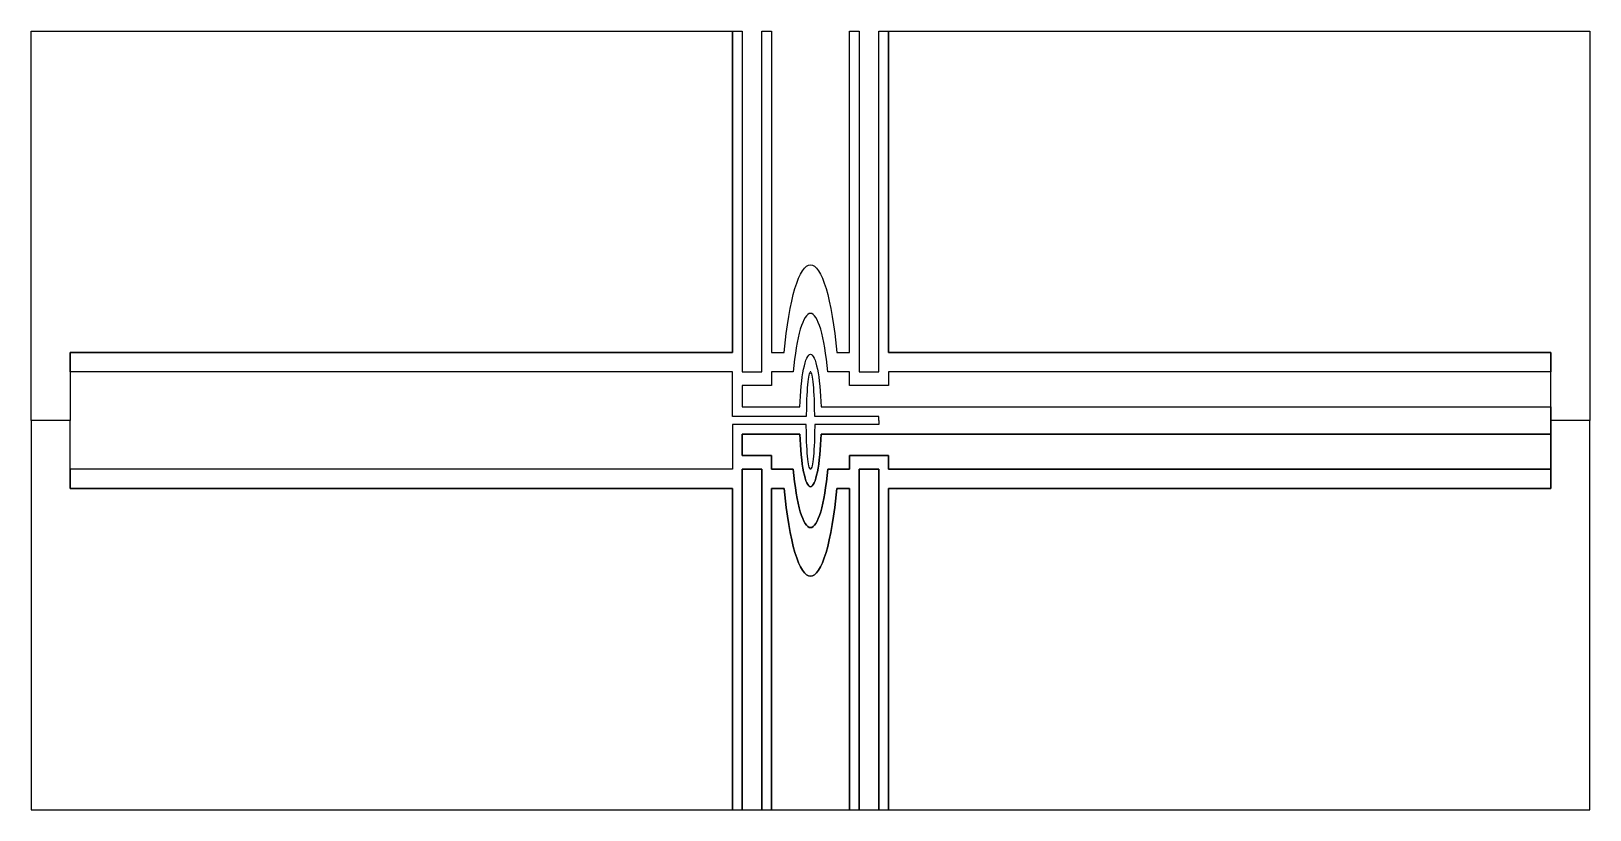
# Model space of a CAD drawing. Extents: x -20 to 20, y -10 to 10.
import ezdxf

# ---------------------------------------------------------------- set-up
doc = ezdxf.new("R2010")
doc.units = 0
doc.header["$MEASUREMENT"] = 0
doc.layers.add('ELECTRODES', color=1, linetype='CONTINUOUS')

msp = doc.modelspace()

# ---------------------------------------------------------------- linework, layer by layer
at = {"layer": 'ELECTRODES'}
for points in [[(1.75, 0), (1.75, 0.1), (0.11, 0.1), (0.106, 0.329), (0.099, 0.547), (0.094, 0.649), (0.088, 0.746), (0.082, 0.836), (0.075, 0.919), (0.067, 0.993), (0.058, 1.06), (0.049, 1.117), (0.04, 1.164), (0.03, 1.202), (0.02, 1.228), (0.01, 1.245), (0.005, 1.249), (0, 1.25), (-0.005, 1.249), (-0.01, 1.245), (-0.02, 1.228), (-0.03, 1.202), (-0.04, 1.164), (-0.049, 1.117), (-0.058, 1.06), (-0.067, 0.993), (-0.075, 0.919), (-0.082, 0.836), (-0.088, 0.746), (-0.094, 0.649), (-0.099, 0.547), (-0.106, 0.329), (-0.11, 0.1), (-2, 0.1), (-2, 1.25), (-19, 1.25), (-19, 1.75), (-2, 1.75), (-2, 10), (-1.75, 10), (-1.75, 1.25), (-1.25, 1.25), (-1.25, 10), (-1, 10), (-1, 1.75), (-0.674, 1.75), (-0.622, 2.234), (-0.591, 2.46), (-0.558, 2.674), (-0.521, 2.876), (-0.482, 3.063), (-0.441, 3.235), (-0.398, 3.391), (-0.352, 3.531), (-0.305, 3.654), (-0.257, 3.758), (-0.207, 3.845), (-0.156, 3.912), (-0.104, 3.961), (-0.052, 3.99), (0, 4), (0.052, 3.99), (0.104, 3.961), (0.156, 3.912), (0.207, 3.845), (0.257, 3.758), (0.305, 3.654), (0.352, 3.531), (0.398, 3.391), (0.441, 3.235), (0.482, 3.063), (0.521, 2.876), (0.558, 2.674), (0.591, 2.46), (0.622, 2.234), (0.674, 1.75), (1, 1.75), (1, 10), (1.25, 10), (1.25, 1.25), (1.75, 1.25), (1.75, 10), (2, 10), (2, 1.75), (19, 1.75), (19, 1.25), (2, 1.25), (2, 0.9), (1, 0.9), (1, 1.25), (0.445, 1.25), (0.41, 1.574), (0.389, 1.725), (0.367, 1.868), (0.343, 2.002), (0.317, 2.126), (0.29, 2.241), (0.261, 2.345), (0.231, 2.438), (0.2, 2.52), (0.168, 2.589), (0.136, 2.647), (0.102, 2.692), (0.068, 2.724), (0.034, 2.744), (0, 2.75), (-0.034, 2.744), (-0.068, 2.724), (-0.102, 2.692), (-0.136, 2.647), (-0.168, 2.589), (-0.2, 2.52), (-0.231, 2.438), (-0.261, 2.345), (-0.29, 2.241), (-0.317, 2.126), (-0.343, 2.002), (-0.367, 1.868), (-0.389, 1.725), (-0.41, 1.574), (-0.445, 1.25), (-1, 1.25), (-1, 0.9), (-1.75, 0.9), (-1.75, 0.35), (-0.274, 0.35), (-0.26, 0.627), (-0.239, 0.886), (-0.226, 1.006), (-0.211, 1.119), (-0.194, 1.224), (-0.176, 1.32), (-0.157, 1.406), (-0.137, 1.483), (-0.116, 1.548), (-0.094, 1.602), (-0.071, 1.645), (-0.047, 1.675), (-0.024, 1.694), (0, 1.7), (0.024, 1.694), (0.047, 1.675), (0.071, 1.645), (0.094, 1.602), (0.116, 1.548), (0.137, 1.483), (0.157, 1.406), (0.176, 1.32), (0.194, 1.224), (0.211, 1.119), (0.226, 1.006), (0.239, 0.886), (0.26, 0.627), (0.274, 0.35), (19, 0.35), (19, 0)], [(1.75, 0), (1.75, -0.1), (0.11, -0.1), (0.106, -0.329), (0.099, -0.547), (0.094, -0.649), (0.088, -0.746), (0.082, -0.836), (0.075, -0.919), (0.067, -0.993), (0.058, -1.06), (0.049, -1.117), (0.04, -1.164), (0.03, -1.201), (0.02, -1.228), (0.01, -1.245), (0.005, -1.249), (0, -1.25), (-0.005, -1.249), (-0.01, -1.245), (-0.02, -1.228), (-0.03, -1.201), (-0.04, -1.164), (-0.049, -1.117), (-0.058, -1.06), (-0.067, -0.993), (-0.075, -0.919), (-0.082, -0.836), (-0.088, -0.746), (-0.094, -0.649), (-0.099, -0.547), (-0.106, -0.329), (-0.11, -0.1), (-2, -0.1), (-2, -1.25), (-19, -1.25), (-19, -1.75), (-2, -1.75), (-2, -10), (-1.75, -10), (-1.75, -1.25), (-1.25, -1.25), (-1.25, -10), (-1, -10), (-1, -1.75), (-0.674, -1.75), (-0.622, -2.234), (-0.591, -2.46), (-0.558, -2.674), (-0.521, -2.876), (-0.482, -3.063), (-0.441, -3.235), (-0.398, -3.391), (-0.352, -3.531), (-0.305, -3.654), (-0.257, -3.758), (-0.207, -3.845), (-0.156, -3.912), (-0.104, -3.961), (-0.052, -3.99), (0, -4), (0.052, -3.99), (0.104, -3.961), (0.156, -3.912), (0.207, -3.845), (0.257, -3.758), (0.305, -3.654), (0.352, -3.531), (0.398, -3.391), (0.441, -3.235), (0.482, -3.063), (0.521, -2.876), (0.558, -2.674), (0.591, -2.46), (0.622, -2.234), (0.674, -1.75), (1, -1.75), (1, -10), (1.25, -10), (1.25, -1.25), (1.75, -1.25), (1.75, -10), (2, -10), (2, -1.75), (19, -1.75), (19, -1.25), (2, -1.25), (2, -0.9), (1, -0.9), (1, -1.25), (0.445, -1.25), (0.41, -1.574), (0.389, -1.725), (0.367, -1.868), (0.343, -2.002), (0.317, -2.126), (0.29, -2.241), (0.261, -2.345), (0.231, -2.438), (0.2, -2.52), (0.168, -2.589), (0.136, -2.647), (0.102, -2.692), (0.068, -2.724), (0.034, -2.744), (0, -2.75), (-0.034, -2.744), (-0.068, -2.724), (-0.102, -2.692), (-0.136, -2.647), (-0.168, -2.589), (-0.2, -2.52), (-0.231, -2.438), (-0.261, -2.345), (-0.29, -2.241), (-0.317, -2.126), (-0.343, -2.002), (-0.367, -1.868), (-0.389, -1.725), (-0.41, -1.574), (-0.445, -1.25), (-1, -1.25), (-1, -0.9), (-1.75, -0.9), (-1.75, -0.35), (-0.274, -0.35), (-0.26, -0.627), (-0.239, -0.886), (-0.226, -1.006), (-0.211, -1.119), (-0.194, -1.224), (-0.176, -1.32), (-0.157, -1.406), (-0.137, -1.483), (-0.116, -1.548), (-0.094, -1.602), (-0.071, -1.645), (-0.047, -1.675), (-0.024, -1.694), (0, -1.7), (0.024, -1.694), (0.047, -1.675), (0.071, -1.645), (0.094, -1.602), (0.116, -1.548), (0.137, -1.483), (0.157, -1.406), (0.176, -1.32), (0.194, -1.224), (0.211, -1.119), (0.226, -1.006), (0.239, -0.886), (0.26, -0.627), (0.274, -0.35), (19, -0.35), (19, 0)]]:
    msp.add_lwpolyline(points, dxfattribs=at)
for points in [[(-20, 10), (-2, 10), (-2, 1.75), (-19, 1.75), (-19, 0), (-20, 0), (-20, 10)], [(20, 0), (19, 0), (19, 1.75), (2, 1.75), (2, 10), (20, 10), (20, 0)], [(-20, -10), (-2, -10), (-2, -1.75), (-19, -1.75), (-19, 0), (-20, 0), (-20, -10)], [(1, -0.9), (2, -0.9), (2, -1.25), (19, -1.25), (19, -0.35), (0.274, -0.35), (0.26, -0.627), (0.239, -0.886), (0.226, -1.006), (0.211, -1.119), (0.194, -1.224), (0.176, -1.32), (0.157, -1.406), (0.137, -1.483), (0.116, -1.548), (0.094, -1.602), (0.071, -1.645), (0.047, -1.675), (0.024, -1.694), (0, -1.7), (-0.024, -1.694), (-0.047, -1.675), (-0.071, -1.645), (-0.094, -1.602), (-0.116, -1.548), (-0.137, -1.483), (-0.157, -1.406), (-0.176, -1.32), (-0.194, -1.224), (-0.211, -1.119), (-0.226, -1.006), (-0.239, -0.886), (-0.26, -0.627), (-0.274, -0.35), (-1.75, -0.35), (-1.75, -0.9), (-1, -0.9), (-1, -1.25), (-0.445, -1.25), (-0.41, -1.574), (-0.389, -1.725), (-0.367, -1.868), (-0.343, -2.002), (-0.317, -2.126), (-0.29, -2.241), (-0.261, -2.345), (-0.231, -2.438), (-0.2, -2.52), (-0.168, -2.589), (-0.136, -2.647), (-0.102, -2.692), (-0.068, -2.724), (-0.034, -2.744), (0, -2.75), (0.034, -2.744), (0.068, -2.724), (0.102, -2.692), (0.136, -2.647), (0.168, -2.589), (0.2, -2.52), (0.231, -2.438), (0.261, -2.345), (0.29, -2.241), (0.317, -2.126), (0.343, -2.002), (0.367, -1.868), (0.389, -1.725), (0.41, -1.574), (0.445, -1.25), (1, -1.25), (1, -0.9)], [(20, 0), (19, 0), (19, -1.75), (2, -1.75), (2, -10), (20, -10), (20, 0)], [(-1.25, -1.25), (-1.75, -1.25), (-1.75, -10), (-1.25, -10), (-1.25, -1.25)], [(1.25, -10), (1.75, -10), (1.75, -1.25), (1.25, -1.25), (1.25, -10)], [(-0.674, -1.75), (-1, -1.75), (-1, -10), (1, -10), (1, -1.75), (0.674, -1.75), (0.622, -2.234), (0.591, -2.46), (0.558, -2.674), (0.521, -2.876), (0.482, -3.063), (0.441, -3.235), (0.398, -3.391), (0.352, -3.531), (0.305, -3.654), (0.257, -3.758), (0.207, -3.845), (0.156, -3.912), (0.104, -3.961), (0.052, -3.99), (0, -4), (-0.052, -3.99), (-0.104, -3.961), (-0.156, -3.912), (-0.207, -3.845), (-0.257, -3.758), (-0.305, -3.654), (-0.352, -3.531), (-0.398, -3.391), (-0.441, -3.235), (-0.482, -3.063), (-0.521, -2.876), (-0.558, -2.674), (-0.591, -2.46), (-0.622, -2.234), (-0.674, -1.75)]]:
    msp.add_lwpolyline(points, close=True, dxfattribs=at)

doc.saveas('drawing.dxf')
